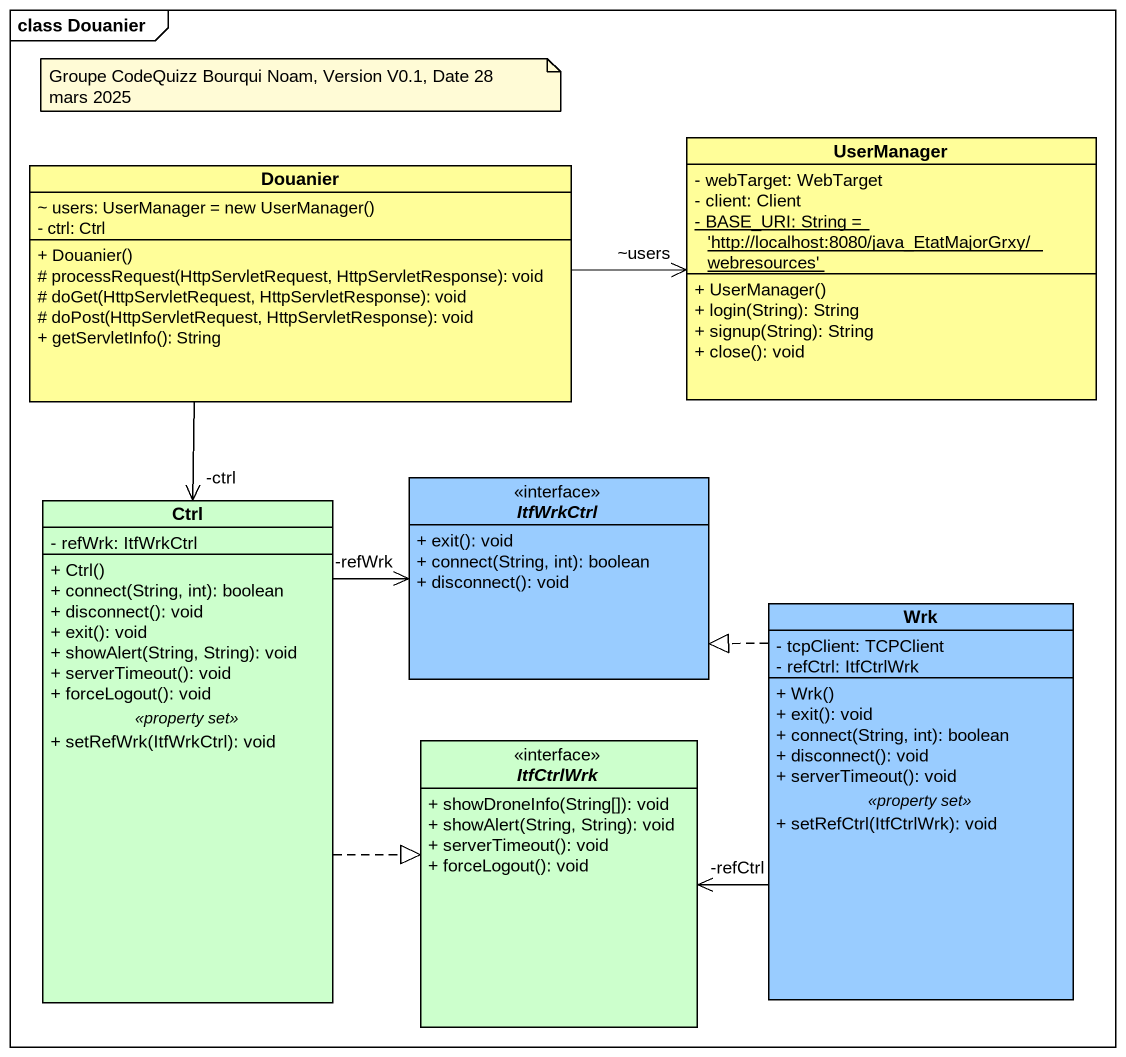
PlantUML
@startuml
mainframe class Douanier
hide circle
hide empty members
skinparam classAttributeIconSize 0
class Douanier #FFFE99 {
  {field} ~ users: UserManager = new UserManager()
  - ctrl: Ctrl
  + Douanier()
  # processRequest(HttpServletRequest, HttpServletResponse): void
  # doGet(HttpServletRequest, HttpServletResponse): void
  # doPost(HttpServletRequest, HttpServletResponse): void
  + getServletInfo(): String
}
class UserManager #FFFE99 {
  - webTarget: WebTarget
  - client: Client
  {static} - BASE_URI: String = 'http://localhost:8080/java_EtatMajorGrxy/webresources'
  + UserManager()
  + login(String): String
  + signup(String): String
  + close(): void
}
interface ItfWrkCtrl #99CCFF {
  + exit(): void
  + connect(String, int): boolean
  + disconnect(): void
}
class Ctrl #CCFFCC {
  - refWrk: ItfWrkCtrl
  --
  + Ctrl()
  + connect(String, int): boolean
  + disconnect(): void
  + exit(): void
  + showAlert(String, String): void
  + serverTimeout(): void
  + forceLogout(): void
  .. <<property set>> ..
  + setRefWrk(ItfWrkCtrl): void
}
class Wrk #99CCFF {
  - tcpClient: TCPClient
  - refCtrl: ItfCtrlWrk
  --
  + Wrk()
  + exit(): void
  + connect(String, int): boolean
  + disconnect(): void
  + serverTimeout(): void
  .. <<property set>> ..
  + setRefCtrl(ItfCtrlWrk): void
}
interface ItfCtrlWrk #CCFFCC {
  + showDroneInfo(String[]): void
  + showAlert(String, String): void
  + serverTimeout(): void
  + forceLogout(): void
}
Douanier -right-> "~users" UserManager
Douanier --> "-ctrl" Ctrl
Ctrl -right-> "-refWrk" ItfWrkCtrl
Ctrl .right.|> ItfCtrlWrk
Wrk .up.|> ItfWrkCtrl
Wrk -left-> "-refCtrl" ItfCtrlWrk
note as N1
  Groupe CodeQuizz Bourqui Noam, Version V0.1, Date 28 mars 2025
end note
@enduml
